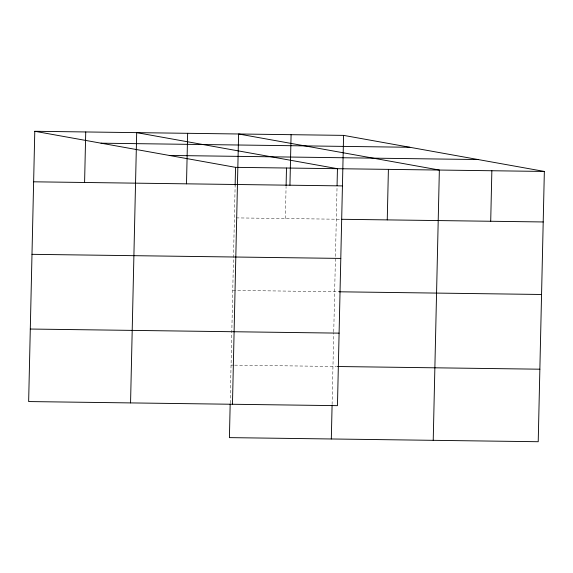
<?xml version="1.0" encoding="UTF-8"?>
<svg xmlns="http://www.w3.org/2000/svg" width="573" height="573" viewBox="0 0 573 573"><rect width="100%" height="100%" fill="white"/><g stroke="black" fill="none" stroke-linecap="round" stroke-linejoin="round"><path stroke-width="0.43" stroke-dasharray="2.87 2.15" d="M230.196 403.127L235.145 185.072M285.354 218.542L286.077 186.633M332.104 404.481L333.73 332.655M333.751 331.76L337.031 187.307M236.191 217.89L340.777 219.273M232.753 290.382L339.13 291.793M231.055 365.101L233.741 365.137M234.636 365.151L336.537 366.498"/><path stroke-width="0.86" d="M34.781 131.281L28.65 401.558L337.454 405.655L343.585 135.378L34.781 131.281L235.546 167.345L544.35 171.442L538.219 441.719L229.415 437.622L230.174 404.015M84.589 182.479L85.735 131.962M130.558 402.912L136.689 132.635L337.454 168.698L337.067 185.537M186.497 183.833L187.643 133.308M235.145 185.072L235.546 167.345M232.459 404.266L238.597 133.989L439.355 170.045L433.224 440.322M286.099 185.745L286.5 168.018M289.945 185.201L291.091 134.684M331.316 438.975L332.082 405.369M387.255 219.889L388.401 169.372M490.71 221.264L491.856 170.74M101.034 143.186L409.838 147.275M169.293 155.448L478.097 159.538M33.635 181.806L342.439 185.903M341.666 219.287L543.204 221.959M31.988 254.326L340.792 258.416M339.13 291.793L541.557 294.479M30.297 329.038L339.101 333.135M337.433 366.512L539.859 369.198M343.585 135.378L544.35 171.442"/></g></svg>
